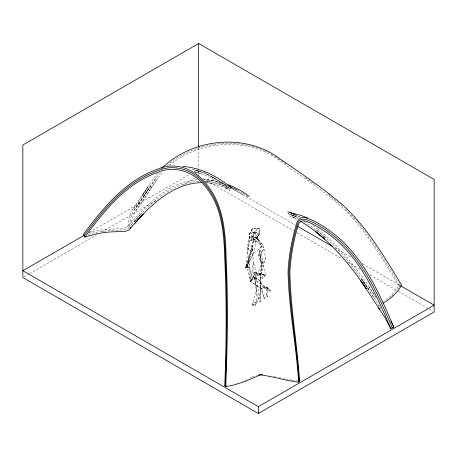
<?xml version="1.0" encoding="UTF-8"?>
<svg xmlns="http://www.w3.org/2000/svg" width="457" height="457" viewBox="0 0 457 457"><rect width="100%" height="100%" fill="white"/><g stroke="black" fill="none" stroke-linecap="round" stroke-linejoin="round"><path stroke-width="0.34" stroke-dasharray="2.29 1.71" d="M246.906 266.642L246.911 264.894L254.36 236.612L257.542 237.286L261.838 246.597L253.401 253.538L248.779 262.655L246.82 267.791L250.35 281.363L261.587 289.098L264.049 298.638L267.568 296.599L267.671 286.933L265.62 287.733L261.233 288.258L250.35 281.363L248.757 267.459L246.911 264.894L245.723 267.916L248.757 267.459L246.906 266.642L252.321 250.385L253.846 238.748L249.528 236.686L247.386 247.431L248.779 262.655L251.224 280.238L254.703 278.581L253.955 276.068L250.35 281.363L253.292 262.392L252.184 246.734L253.846 238.748L264.226 248.242L265.46 258.405L261.204 273.406L259.542 275.548L257.462 275.085L251.224 280.238L253.955 276.068L256.16 280.672L265.62 287.733L267.671 286.933L270.687 291.149L267.676 290.641L266.471 287.43L262.781 287.002L259.176 280.232L255.697 278.136L253.486 277.627L252.887 274.428L253.292 262.392L256.388 273.172L265.803 275.377L260.01 254.955L259.427 251.573L260.364 247.528L261.838 246.597L262.324 244.375L258.719 239.994L254.36 236.612L249.528 236.686L245.723 267.916L248.757 267.459M255.909 273.812L256.16 280.672L254.212 272.206L265.803 275.377L260.844 274.491L260.199 277.519L262.758 278.387L265.803 275.377L255.909 273.812L260.039 302.134L260.844 274.491L255.909 273.812L254.212 272.206L252.887 274.428M247.985 250.784L249.139 243.644L249.528 236.686L253.966 237.429L257.542 237.286L259.816 232.047L260.136 228.551L252.641 228.289L249.431 234.458L249.556 238.286L250.842 240.628L255.977 238.868L259.65 233.99L259.816 232.047L254.686 232.225L250.779 231.842L249.431 234.458L252.333 236.583L250.842 240.628L252.624 239.691L255.977 238.868L259.65 233.99L254.686 232.225L252.333 236.583L249.556 238.286M251.224 280.238L252.241 278.713L248.779 262.655C253.109 255.44 255.731 247.311 255.977 238.868M260.039 302.134L260.936 288.795L260.844 274.491M262.758 278.387C259.924 270.904 262.649 262.678 260.01 254.955L264.226 248.242L262.324 244.375L254.36 236.612M131.21 226.164L131.953 219.04L134.558 212.534L157.711 178.538L162.989 171.906M267.676 290.641L267.905 288.356L261.233 288.258L264.049 298.638L266.488 294.588L266.471 287.43L270.687 291.149L267.905 288.356M252.624 239.691L255.737 242.798L258.382 235.281L259.393 228.551L260.136 228.551M261.838 246.597L257.177 239.554L257.542 237.286L253.504 232.35L250.916 231.539M248.779 262.655L252.184 246.734L249.139 243.644M252.321 250.385L252.184 246.734L247.865 264.043L245.723 267.916L247.5 260.353M261.204 273.406L257.462 275.085L261.204 263.226L258.388 255.949L259.427 251.573L261.935 251.933L264.226 248.242M259.542 275.548L262.844 261.718L260.364 247.528M246.82 267.791L247.865 264.043M88.801 232.733C101.003 228.311 114.21 229.974 126.658 227.615L127.714 226.483L128.228 224.775L128.52 220.171L129.605 215.333L131.707 210.791L149.268 184.845L157.551 173.403M253.007 301.888L256.788 289.612L254.703 278.581L257.011 296.039L256.143 303.122L255.372 305.499L251.55 305.385L253.007 301.888L256.143 303.122L251.55 305.385C261.798 300.592 261.398 287.093 260.199 277.519M245.723 267.916L251.161 250.944M88.081 234.527C100.797 229.711 114.638 231.465 127.634 228.946L129.074 227.449L129.719 225.472L130.439 218.383L133.13 211.66L156.311 177.624L160.27 172.655M250.842 240.628L254.686 232.225L257.028 228.346M261.747 271.195L261.661 266.711L265.46 258.405M249.431 234.458L252.641 228.289L259.393 228.551L253.504 232.35L253.966 237.429L255.737 242.798M252.641 228.289L250.779 231.842L252.333 236.583M401.566 284.997L398.693 285.511C395.231 292.012 390.015 297.501 383.572 301.1M398.932 287.236L400.126 285.254M133.107 208.672L138.048 202.788L149.268 184.845M135.883 210.54L140.727 204.787L152.027 186.736M378.579 305.819L379.299 304.659M397.681 289.201L398.31 288.218M150.644 185.788L139.391 203.788L134.495 209.603L156.311 177.624M258.388 255.949L260.01 254.955L261.935 251.933M147.68 187.147L142.007 195.756L146.149 189.501M149.068 188.084L143.361 196.733L147.548 190.409M150.45 189.021L157.711 178.538M250.35 281.363L253.955 276.068L256.788 289.612L257.011 296.039L258.765 298.341L255.372 305.499L254.932 303.437M129.074 227.449C147.365 206.118 169.581 182.709 199.509 181.189M127.714 226.483C145.914 205.444 167.536 182.24 196.996 179.807M140.602 214.567L134.101 221.662L141.784 213.185M134.101 221.662L135.403 220.228M166.845 165.583C189.295 146.126 221.708 139.054 250.493 145.886M262.844 261.718L261.204 263.226L259.427 251.573M391.672 296.17L393.094 294.856M169.204 165.497C199.68 140.185 247.923 136.523 280.067 160.898C303.185 177.859 327.932 192.974 348.245 213.408C368.588 234.767 383.349 260.53 398.693 285.511M89.475 232.247L188.787 174.905M194.339 171.701L196.807 170.278M24.084 276.828L29.02 273.977M29.636 273.623L96.873 234.801M101.808 231.95L157.328 199.898M183.24 184.942L194.956 178.173M251.796 377.179L247.831 379.207M252.401 376.876L256.794 375.014M246.791 379.704L242.244 381.515M236.715 383.269L237.988 382.926M203.708 179.612L213.299 180.481L223.102 182.949M204.907 181.161C212.294 181.32 219.611 182.966 226.529 185.502M206.775 182.731C219.486 183.411 231.716 188.061 242.581 194.511M207.678 181.246L205.633 181.178C213.528 181.88 221.205 184.154 228.386 187.473L225.621 186.165L230.745 189.021C218.714 180.349 205.976 171.786 191.055 169.261M213.299 180.481L205.981 179.55C212.579 180.201 219.109 181.726 225.215 184.337M205.29 182.806C213.128 183.503 220.742 185.77 227.877 189.049L224.81 187.627L229.905 190.466L216.384 181.183L208.986 177.048L201.24 173.729L195.493 172.106L201.24 173.729M296.102 380.732L297.49 380.949M292.646 380.184L294.028 380.401M291.96 380.07L286.465 379.133M283.049 378.505L284.414 378.762M281.015 378.11L277.656 377.425M273.709 376.557L275.657 376.996M298.518 218.229L289.532 215.938L295.508 218.275L293.245 217.366L296.896 219.309M262.781 287.002L265.62 287.733L259.176 280.232L253.486 277.627M300.609 217.064L290.029 214.344L296.165 216.738L287.23 213.179L296.165 216.738M201.811 172.152L196.007 170.524L201.811 172.152L209.723 175.545L214.636 178.379M257.177 239.554L258.719 239.994M251.818 146.166L258.188 148.057L263.946 150.359M193.545 169.724L199.292 171.438M194.425 171.723L198.852 173.049M295.565 214.716L296.822 215.207M256.388 273.172L254.212 272.206L255.697 278.136M264.552 150.667L268.779 152.804M294.691 214.356L299.706 217.024M293.971 215.858L298.29 218.16M212.277 177.019L217.258 179.755L224.536 184.651M237.269 190.158L242.039 192.843M203.605 172.066L227.089 185.622M232.036 188.478L295.079 224.878M334.638 247.717L350.708 256.994M362.452 263.775L400.155 285.545M202.988 178.533L293.845 230.991M296.936 232.779L342.053 258.828M347.617 262.038L359.979 269.173M369.867 274.886L397.681 290.943M398.298 291.298L428.586 308.783M429.203 309.143L432.916 311.286M271.184 154.18L279.878 159.682M253.504 232.35L258.382 235.281M304.185 221.611L317.318 230.848L325.424 237.634L316.427 230.128L317.318 230.848M242.638 193.18L249.099 197.63M281.004 160.447L286.619 164.371M305.042 177.499L315.29 184.771M312.868 225.472L318.301 229.505L317.524 228.9C341.025 247.471 359.539 271.475 375.328 296.736M138.048 202.788L140.727 204.787M328.177 194.351L339.088 203.268M325.424 237.634L324.624 236.972C347.52 257.2 364.983 282.597 380.767 308.538L380.047 306.876M340.705 204.627L343.27 207.09M345.315 209.06L347.366 211.031M347.88 211.528L356.888 221.234M247.386 247.431L253.401 253.538M357.357 221.748L363.898 229.888M364.772 230.974L367.708 235.012M368.131 235.589L378.996 251.287L399.755 284.648M361.253 278.564L374.654 298.781M369.822 288.161L369.102 287.047L376.065 297.878M254.686 232.225L257.662 236.903M266.488 294.588L267.568 296.599M261.233 288.258L261.587 289.098M260.01 254.955L261.661 266.711M198.658 147.902L198.658 168.502M198.658 169.89L198.658 176.036M367.662 287.87L362.064 279.621L368.456 289.115L367.662 287.87"/><path stroke-width="0.69" d="M298.655 382.155C296.279 345.218 288.755 308.709 288.041 271.687C288.721 257.714 291.109 243.878 294.651 230.362C296.102 226.335 296.239 221.005 300.066 218.355C304.048 216.207 308.538 218.68 312.291 220.177C323.116 225.45 332.953 232.556 341.876 240.605C366.674 264.249 380.572 296.256 393.831 327.212L390.798 328.612C377.716 298.135 364.178 266.517 339.785 243.181C331.062 235.304 321.437 228.363 310.857 223.199C307.721 222.096 304.042 219.634 300.695 221.348C297.616 223.684 297.696 228.237 296.359 231.568C292.874 244.786 290.595 258.331 289.887 271.989C290.498 308.589 297.341 344.761 299.569 381.281L298.655 382.155C285.659 380.721 273.109 376.471 260.227 374.843C249.185 379.813 237.988 384.96 225.758 386.502C227.597 343.384 228.1 300.209 226.106 257.085C225.478 231.345 223.267 203.296 205.467 183.046C194.459 168.759 174.791 161.395 157.716 169.13C125.429 180.344 103.242 207.866 83.46 234.304L84.762 237.092L94.713 234.304L101.82 232.881L109.52 231.99L125.509 231.259L128.617 230.271L143.161 214.11L135.078 222.999C152.33 203.319 174.254 183.108 201.988 182.583M130.434 228.414L130.822 227.289M84.111 235.698C103.733 209.42 125.612 181.88 157.728 170.764C174.597 163.183 194.099 170.261 205.033 184.377C222.57 204.365 224.718 232.036 225.404 257.422C227.409 300.335 227.038 343.31 225.238 386.228L226.615 385.948M84.762 237.092C104.225 210.98 125.801 183.423 157.739 172.398C174.403 164.971 193.734 171.763 204.593 185.708C221.874 205.427 223.964 232.733 224.695 257.759C226.723 300.466 226.472 343.241 224.724 385.954L225.758 386.502M161.595 168.582C190.409 139.722 240.416 133.193 275.045 155.403C297.673 171.107 320.74 186.359 341.802 204.159C366.977 226.786 384.006 256.48 401.566 284.997C397.499 293.046 390.455 298.872 382.817 303.357M198.658 43.501L22.85 145.006L22.85 277.542L258.342 413.499L434.15 311.994L434.15 179.458L198.658 43.501L198.658 147.194M84.539 235.098L22.85 270.71L258.342 406.673L434.15 305.167L400.772 285.899M258.131 375.054L262.649 374.649M182.72 166.382C198.309 167.588 213.031 174.043 225.507 183.291M225.678 183.788C234.133 186.77 242.107 191.009 249.282 196.384M307.63 217.943L301.066 215.458L290.532 212.751L294.936 214.47L287.796 211.614M230.956 187.21L236.669 189.821M227.575 185.342L231.579 187.576L228.563 185.559M297.553 226.306L332.165 246.289M300.54 221.257C309.023 226.386 316.924 232.413 324.379 238.931L315.324 231.362C335.512 247.306 352.01 267.379 366.223 288.698L360.744 280.632L384.48 316.804L390.798 328.612M390.844 321.157L391.615 322.676M391.872 323.179L393.831 327.212M392.312 327.915C379.144 297.193 365.423 265.386 340.831 241.896C332.005 233.927 322.276 226.906 311.577 221.685C308.132 220.388 304.048 217.915 300.38 219.851C296.919 222.342 296.901 227.289 295.508 230.962C291.989 244.335 289.658 258.022 288.961 271.841C289.629 308.646 296.81 344.989 299.112 381.721M378.579 307.63L379.344 309.418M258.342 406.673L258.342 413.499"/></g></svg>
